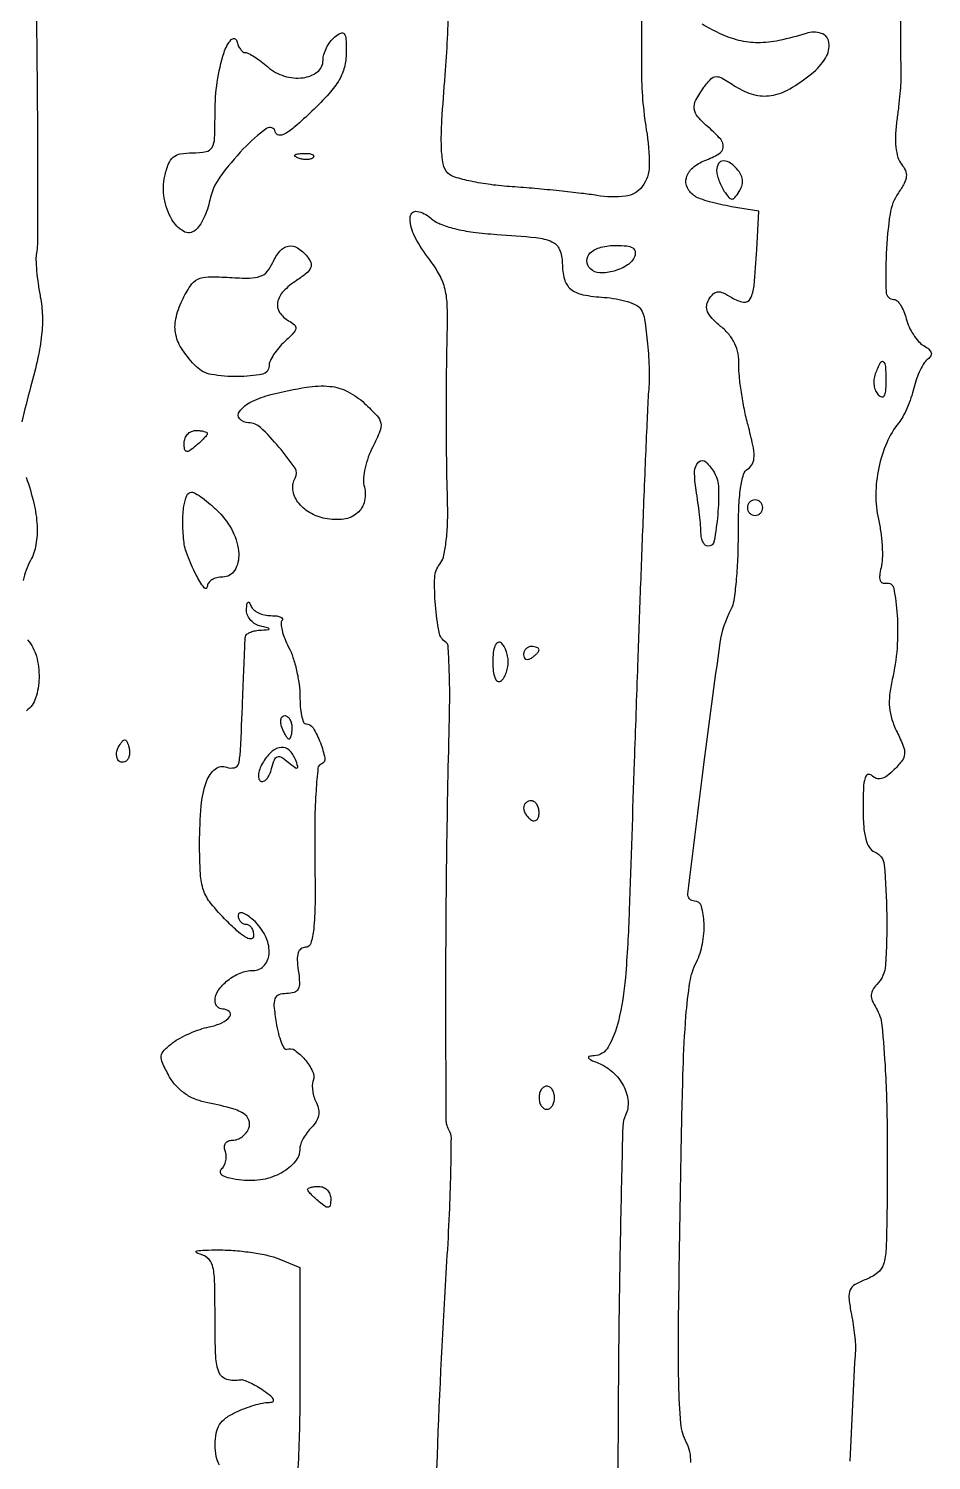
# Model space of a CAD drawing. Extents: x 0 to 5034, y 0 to 2560.
# Drawn here: x 4591.8 to 4708.9, y 677.5 to 863.1 of the extents above; entities that cross this region are included whole.
import ezdxf

# ---------------------------------------------------------------- set-up
doc = ezdxf.new("R2010")
doc.units = 0

msp = doc.modelspace()

# ---------------------------------------------------------------- linework, layer by layer
for points in [[(4671.496432, 912.383771, 0.000435), (4671.278144, 857.805067, 0.041563), (4671.903478, 850, -0.041167), (4672.281172, 845.332135, -0.161777), (4671.37872, 842.629955, -0.205176), (4669.208425, 841.378781, -0.070501), (4665.505529, 841.462271, 0.01112), (4663.489967, 841.748512, 0.00404), (4660.620585, 842.067608, 0.004004), (4657.474076, 842.366363, 0.004765), (4654.50072, 842.596144, -0.015946), (4651.7251, 842.873195, -0.01993), (4649.173919, 843.314356, -0.018535), (4647.09876, 843.840148, -0.125701), (4646.195708, 844.375721, -0.151875), (4645.576237, 845.554216, -0.0386), (4645.346371, 847.728152, -0.022748), (4645.406103, 851.180042, -0.005011), (4645.837239, 857.090726, 0.019973), (4646.243795, 866.562912, 0.009565)], [(4592.728158, 877.323436, 0.000462), (4592.907277, 859, -0.001271), (4592.981625, 849.88529, -0.001931), (4592.995507, 841.9625, -0.000702), (4592.971532, 835.137439, -0.048829), (4592.854538, 834, 0.05911), (4592.785676, 833.162072, 0.012816), (4592.875393, 831.710239, 0.013195), (4593.067894, 830.025034, 0.012285), (4593.35269, 828.311452, -0.03951), (4593.618258, 825.913187, -0.03457), (4593.522878, 823.391613, -0.027553), (4593.038406, 820.427479, -0.012664), (4592.098642, 816.627301, 0.008474), (4590.946715, 812.13121, 0.046155)], [(4704.853819, 865, 0.00091), (4704.854589, 862.401293, 0.001109), (4704.865135, 859.96875, 0.000929), (4704.882347, 857.92265, 0.007817), (4704.906252, 857, -0.027556), (4704.894871, 856.160807, -0.005687), (4704.776637, 854.686661, -0.005963), (4704.599184, 852.975501, -0.005585), (4704.377466, 851.231185, 0.023938), (4704.208066, 849.348447, 0.036779), (4704.259845, 847.713342, 0.043843), (4704.51604, 846.401113, 0.103437), (4704.979963, 845.524143, -0.072126), (4705.484592, 844.698705, -0.128317), (4705.602469, 843.915996, -0.096889), (4705.327884, 843.024976, -0.029734), (4704.586793, 841.820452, 0.116635), (4703.490648, 839.066399, 0.025696), (4703.003761, 833.9669, 0.019935), (4702.984015, 828.961752, 0.403732), (4703.980948, 828, -0.197606), (4704.401712, 827.826952, -0.055091), (4704.859001, 827.261873, -0.0466), (4705.279142, 826.449212, -0.034542), (4705.592562, 825.487228, 0.045646), (4705.954666, 824.454164, 0.037321), (4706.519245, 823.427959, 0.038717), (4707.188048, 822.557208, 0.076238), (4707.861614, 822.005524, -0.041594), (4708.53491, 821.527685, -0.142921), (4708.828519, 821.085862, -0.214707), (4708.77806, 820.668731, -0.104385), (4708.403972, 820.268296, 0.099039), (4707.932878, 819.774601, 0.028234), (4707.414912, 818.844437, 0.027244), (4706.936877, 817.704775, 0.025856), (4706.576061, 816.5, -0.023084), (4706.206721, 815.241428, -0.019189), (4705.70222, 813.940625, -0.019615), (4705.146877, 812.783827, -0.048555), (4704.629033, 812, 0.06893), (4703.059532, 809.400718, 0.049446), (4702.03344, 806.161489, 0.048619), (4701.6501, 802.715888, 0.059757), (4701.9914, 799.5, -0.022736), (4702.30001, 797.800603, -0.019888), (4702.47027, 796.002478, -0.02036), (4702.493072, 794.36464, -0.054562), (4702.335369, 793.210565, 0.031269), (4702.152261, 792.21732, 0.108596), (4702.214844, 791.571177, 0.215622), (4702.504383, 791.252573, 0.161771), (4702.982423, 791.210565, -0.426064), (4703.968798, 790.574942, -0.032265), (4704.420476, 787.074191, -0.03425), (4704.400422, 782.776857, -0.038876), (4703.78145, 778.704829, 0.02939), (4703.445103, 776.743058, 0.050409), (4703.428021, 775.085039, 0.053826), (4703.739169, 773.533993, 0.039324), (4704.398157, 771.903694, -0.01938), (4705.213937, 770.096317, -0.114763), (4705.374758, 769.07845, -0.143241), (4705.050088, 768.206302, -0.036136), (4704.048865, 767.048865, -0.032809), (4703.118029, 766.232781, -0.101728), (4702.370197, 765.870197, -0.151561), (4701.718611, 765.904201, -0.10853), (4701.1, 766.3, 0.310279), (4700.616008, 766.389912, 0.226913), (4700.25, 765.961049, 0.055013), (4700.049912, 764.639863, 0.010098), (4700, 762.168615, 0.016191), (4700.079861, 759.703116, 0.047041), (4700.34919, 758.021065, 0.074868), (4700.812375, 756.932339, 0.164637), (4701.5, 756.361626, -0.287544), (4702.73999, 754.711428, -0.017108), (4703.067337, 748.198006, -0.019771), (4702.91432, 741.697458, -0.182571), (4701.775041, 739.175041, 0.06599), (4701.250059, 738.489609, 0.123659), (4701.061121, 737.82189, 0.106408), (4701.198827, 737.075041, 0.040996), (4701.684723, 736.133231, -0.11604), (4702.443425, 733.897807, -0.010653), (4702.884761, 728.012493, -0.011458), (4703.126867, 720.110655, -0.005147), (4703.100084, 709.725249, -0.006251), (4702.976864, 704.870208, -0.065597), (4702.643309, 702.913957, -0.151853), (4701.881894, 701.80408, -0.076343), (4700.389059, 700.95782, 0.039815), (4698.978171, 700.288581, 0.154746), (4698.333246, 699.584031, 0.132737), (4698.158991, 698.570454, 0.026322), (4698.42982, 696.732571, -0.010013), (4698.673533, 695.384943, -0.009586), (4698.86704, 694.008943, -0.009563), (4698.991227, 692.788623, -0.033649), (4699.003072, 692, 0.001568), (4698.284446, 677.380857, 0.015674)], [(4677.671168, 677.231362, 0.055521), (4677.551401, 678.587152, 0.07322), (4677.132041, 679.753279, -0.101762), (4676.383731, 682.274057, -0.01655), (4676.113691, 687.398619, -0.008365), (4676.088436, 696.357244, -0.000941), (4676.409701, 716.698441, -0.002796), (4676.678446, 728.247315, -0.012236), (4677.042455, 735.066592, -0.01941), (4677.559694, 739.481904, -0.076979), (4678.388058, 742.076062, 0.069234), (4679.183839, 744.44177, 0.054706), (4679.391604, 747.13676, 0.063227), (4679.042718, 749.317426, 0.333018), (4678.131541, 750, -0.449637), (4677.299662, 750.937656, -0.001563), (4679.362764, 767.689715, -0.003922), (4681.481969, 783.468398, -0.087735), (4682.911116, 787.833919, 0.08686), (4683.281527, 788.958779, 0.012262), (4683.575414, 791.38987, 0.013674), (4683.775708, 794.31216, 0.011253), (4683.833795, 797.437786, -0.010309), (4683.893119, 800.990909, -0.0268), (4684.125302, 803.538194, -0.034747), (4684.505805, 805.289439, -0.185537), (4685.087448, 806.054046, 0.145707), (4685.663417, 806.700446, 0.109724), (4685.872158, 807.63439, 0.054131), (4685.714086, 809.108279, 0.010916), (4685.094851, 811.673904, -0.014779), (4684.612674, 813.741549, -0.012314), (4684.219974, 815.963584, -0.012498), (4683.961438, 818.016096, -0.032733), (4683.909682, 819.5, 0.053243), (4683.798976, 820.957566, 0.06505), (4683.379478, 822.257715, 0.06357), (4682.630191, 823.4293, 0.047778), (4681.540708, 824.505681, -0.030223), (4680.426945, 825.531446, -0.088649), (4679.8495, 826.395291, -0.13177), (4679.728264, 827.195426, -0.111661), (4680.009473, 828.005681, -0.059875), (4680.584534, 828.722562, -0.177052), (4681.150732, 828.978578, -0.130808), (4681.864009, 828.844389, -0.027202), (4682.992182, 828.227353, 0.09447), (4684.501306, 827.648097, 0.329139), (4685.382633, 828.082367, 0.097549), (4685.872602, 829.77011, 0.007652), (4686.214588, 834.4622), (4686.5, 839.424399), (4682.966035, 840.019666, -0.013481), (4681.523897, 840.302759, -0.013874), (4680.112962, 840.660841, -0.013721), (4678.909265, 841.038112, -0.055658), (4678.216035, 841.366483, -0.140551), (4677.229079, 842.451842, -0.184294), (4677.104135, 843.774598, -0.148663), (4677.919697, 845.059722, -0.086924), (4679.5, 846, 0.041113), (4681.304317, 846.861593, 0.235857), (4681.867958, 847.72214, 0.213892), (4681.544039, 848.751703, 0.034126), (4680, 850.267972, -0.034359), (4678.585952, 851.657881, -0.152978), (4678.115156, 852.707296, -0.15376), (4678.328483, 853.834626, -0.034819), (4679.378766, 855.503316, -0.032547), (4680.287342, 856.589836, -0.19837), (4680.942878, 856.880717, -0.138899), (4681.746517, 856.675463, -0.013488), (4683.472955, 855.609677, 0.077396), (4685.80205, 854.554009, 0.109107), (4688.070604, 854.432031, 0.090065), (4690.492064, 855.297541, 0.039432), (4693.312394, 857.23429, 0.082123), (4695.12908, 859.279288, 0.175521), (4695.573546, 861.314969, 0.290925), (4694.586201, 862.490145, 0.154907), (4692.612094, 862.487079, -0.02463), (4689.134146, 861.563082, -0.052698), (4686.374525, 861.2719, -0.061966), (4683.911805, 861.578716, -0.048875), (4681.381919, 862.489009, -0.023704), (4679.130944, 863.690995, -0.155902)], [(4643.991641, 648.760814, -0.004145), (4644.816668, 678.096869, -0.006495), (4646.062817, 703.30499, 0.004246), (4646.393694, 709.438785, 0.006435), (4646.567459, 714.778897, 0.00279), (4646.631433, 719.322786, 0.14145), (4646.394403, 720.170859, -0.138466), (4645.956727, 721.702185, -0.000673), (4645.926183, 738.074485, -0.003323), (4646.031929, 755.337356, -0.003206), (4646.367038, 772.805061, 0.006302), (4646.418742, 776.785531, 0.009885), (4646.352402, 780.2072, 0.004412), (4646.214289, 783.083571, 0.244828), (4645.946771, 783.532898, -0.210662), (4645.038927, 784.8543, -0.026526), (4644.565797, 788.372545, -0.028056), (4644.478276, 791.938151, -0.166814), (4645.128756, 793.655141, 0.116871), (4645.59488, 794.595866, 0.02357), (4645.931809, 796.445125, 0.022948), (4646.132686, 798.742892, 0.016995), (4646.151369, 801.293377, -0.003098), (4646.029812, 807.23217, -0.003278), (4645.984849, 813.06153, -0.003364), (4646.01647, 818.738973, -0.003733), (4646.124833, 824.22163, 0.018534), (4646.093499, 827.407013, 0.055812), (4645.751219, 829.549659, 0.064385), (4644.975897, 831.391119, 0.031136), (4643.552116, 833.52056, -0.048315), (4641.764234, 836.403905, -0.13406), (4641.313078, 838.72521, -0.446097), (4642.207246, 839.414917, -0.139233), (4643.928925, 838.564322, 0.087047), (4645.156546, 837.7914, 0.036017), (4647.028073, 837.178979, 0.029098), (4649.471809, 836.718965, 0.015939), (4652.505895, 836.426764, -0.00825), (4657.584602, 836.016347, -0.079302), (4659.676336, 835.470169, -0.19399), (4660.657657, 834.466004, -0.096216), (4661.015313, 832.690983, 0.062944), (4661.292959, 830.611183, 0.158019), (4662.11128, 829.339756, 0.124257), (4663.670548, 828.609064, 0.032427), (4666.435805, 828.258378, -0.028186), (4668.001059, 828.073339, -0.033207), (4669.450139, 827.718084, -0.035261), (4670.60588, 827.260081, -0.140247), (4671.170492, 826.758378, -0.104634), (4671.687811, 825.371996, -0.013745), (4672.069745, 822.234684, -0.017053), (4672.271709, 818.847323, -0.028652), (4672.181026, 816, 0.010983), (4672.10952, 814.936907, 0.000388), (4671.926885, 810.828125, 0.000719), (4671.72183, 805.972754, 0.000503), (4671.504097, 800.5, 0.000454), (4671.127228, 790.547763, 0.000459), (4670.769687, 780.626976, 0.00032), (4670.336281, 768.057011, 0.000094), (4669.687381, 748.772792, -0.011798), (4669.191175, 740.083415, -0.039224), (4668.285757, 734.438664, -0.067537), (4666.969566, 731.068447, -0.261932), (4665.12868, 729.936614, 0.03915), (4664.491481, 729.861616, 0.516741), (4664.409356, 729.678441, 0.153442), (4664.699585, 729.416686, 0.011585), (4665.684628, 728.99302, -0.089475), (4667.572195, 727.805698, -0.087635), (4668.942076, 726.026012, -0.096375), (4669.532906, 724.039074, -0.139896), (4669.205291, 722.25, 0.109144), (4668.852127, 720.81724, 0.00073), (4668.558299, 707.924532, 0.002838), (4668.327029, 693.146732, 0.001805), (4668.217555, 675.939898, -0.001872)], [(4591.521126, 804.940122, -0.026398), (4592.515331, 801.564186, -0.045495), (4592.931627, 798.666516, -0.055518), (4592.785836, 796.205039, -0.080502), (4592.08016, 794.14978, 0.066931), (4591.114066, 791.565385, 0.047022)], [(4591.707966, 783.850512, -0.111297), (4592.838919, 781.725692, -0.07141), (4593.188283, 778.942219, -0.074561), (4592.74627, 776.313067, -0.157282), (4591.545067, 774.656612, 0.145748)], [(4616.594067, 676.876105, -0.094843), (4616.157183, 677.984594, -0.046612), (4616.015604, 679.5, -0.046612), (4616.157183, 681.015406, -0.094843), (4616.594067, 682.123895, -0.09548), (4617.407118, 682.988056, -0.047712), (4618.707167, 683.75, -0.019044), (4619.849412, 684.228486, -0.017575), (4621.055505, 684.632812, -0.017884), (4622.154989, 684.916548, -0.05425), (4622.921871, 685, 0.087775), (4623.470061, 685.096982, 0.429304), (4623.582069, 685.354989, 0.124987), (4623.24972, 685.792053, 0.015243), (4622.277358, 686.518284, 0.019924), (4621.388442, 687.08952, 0.024066), (4620.510027, 687.550415, 0.023737), (4619.747533, 687.861719, 0.127788), (4619.304852, 687.899863, -0.10697), (4617.537389, 687.979248, -0.234769), (4616.54507, 688.848178, -0.088526), (4616.093084, 690.929759, -0.009306), (4616, 695.930449, 0.005658), (4615.945017, 700.788815, 0.059891), (4615.664478, 702.747332, 0.164071), (4614.996489, 703.751156, 0.114368), (4613.75, 704.323804, -0.243497), (4613.544583, 704.490121, -0.489726), (4613.629687, 704.646537, -0.033242), (4614.703513, 704.749132, -0.007912), (4616.5, 704.772431, -0.019326), (4618.615964, 704.68456, -0.016396), (4620.839063, 704.43241, -0.016708), (4622.850086, 704.068246, -0.043828), (4624.25, 703.634965), (4627, 702.511777), (4627, 687.339222, -0.005615), (4626.933743, 681.439322, -0.009388), (4626.729157, 676.480671, -0.003768)]]:
    msp.add_lwpolyline(points, format="xyb")
for points in [[(4619.920314, 860, -0.123432), (4620.344103, 859.893763, -0.019091), (4621.097507, 859.452918, -0.020307), (4621.962479, 858.850681, -0.01641), (4622.841353, 858.137594, 0.104516), (4624.976695, 856.953874, 0.104625), (4627.407553, 856.735956, 0.136801), (4629.273477, 857.505131, 0.230951), (4630, 858.994132, -0.071265), (4630.109644, 859.759496, -0.044602), (4630.440625, 860.60351, -0.043921), (4630.925905, 861.393863, -0.05998), (4631.5, 862, -0.05433), (4632.30278, 862.530756, -0.369138), (4632.730637, 862.429843, -0.147459), (4632.95748, 861.786773, -0.011579), (4633, 859.951028, -0.062501), (4632.768715, 858.108012, -0.070635), (4632.089992, 856.460197, -0.0514), (4630.789546, 854.693219, -0.017398), (4628.559166, 852.402099, -0.010409), (4626.384414, 850.40347, -0.05236), (4625.039789, 849.448032, -0.166468), (4624.252711, 849.302168, -0.317768), (4623.809166, 849.725444, 0.552028), (4622.672496, 850.164455, 0.041698), (4619.661288, 847.504336, 0.035392), (4616.612764, 843.834075, 0.106645), (4615.323235, 840.866176, -0.032941), (4615.010599, 839.706151, -0.029597), (4614.539152, 838.553621, -0.030819), (4613.990162, 837.570038, -0.076995), (4613.446387, 836.955505, -0.314239), (4611.909026, 836.826391, -0.133679), (4610.37992, 838.372508, -0.08824), (4609.414147, 841.119637, -0.094843), (4609.491074, 843.95936, -0.035985), (4609.966348, 845.562891, -0.127625), (4610.579313, 846.432553, -0.134643), (4611.517396, 846.868788, -0.041926), (4613.079455, 847, 0.043404), (4614.841774, 847.153272, 0.227217), (4615.612255, 847.703737, 0.117746), (4615.940782, 848.894578, 0.008692), (4616, 852.300635, -0.037613), (4616.292258, 856.180198, -0.036965), (4617.162579, 859.995454, -0.104841), (4618.094958, 861.673758, -0.617063), (4618.823324, 861.487032, 0.046931), (4619.004248, 860.918092, 0.058543), (4619.278936, 860.436816, 0.069988), (4619.600404, 860.108812, 0.165413)], [(4628.729167, 846.395833, -0.126455), (4628.402231, 846.202593, -0.060344), (4627.916927, 846.123424, -0.05415), (4627.359369, 846.160852, -0.051402), (4626.8125, 846.316886, -0.054073), (4626.395823, 846.538436, -0.470617), (4626.37858, 846.720685, -0.168741), (4626.670344, 846.862007, -0.018894), (4627.416667, 846.921053, -0.028489), (4628.112848, 846.910055, -0.077125), (4628.592839, 846.799335, -0.208169), (4628.77538, 846.614691, -0.296942)], [(4681.015313, 844.75, 0.057752), (4681.090458, 844.164408, 0.026448), (4681.315379, 843.426563, 0.025767), (4681.637214, 842.665975, 0.032283), (4682.015313, 842, 0.025772), (4682.602928, 841.198179, 0.220846), (4682.992815, 841.008825, 0.230203), (4683.378569, 841.188138, 0.027952), (4683.942798, 841.966462, 0.067421), (4684.273366, 842.674623, 0.086866), (4684.365442, 843.38554, 0.088727), (4684.210441, 844.073885, 0.073695), (4683.820353, 844.716462, 0.062239), (4682.83103, 845.645075, 0.155609), (4681.901385, 845.953869, 0.257655), (4681.264021, 845.611952, 0.147639)], [(4627.944477, 833.566902, -0.083535), (4628.410354, 832.764513, -0.196402), (4628.390966, 832.084596, -0.120265), (4627.853062, 831.385407, -0.02391), (4626.566921, 830.451892, 0.056252), (4624.850742, 829.028454, 0.143744), (4624.111388, 827.609852, 0.198566), (4624.369282, 826.318491, 0.11841), (4625.53773, 825.238823, -0.057443), (4626.285784, 824.699153, -0.259039), (4626.451286, 824.206564, -0.147096), (4626.141217, 823.603483, -0.017061), (4625.03773, 822.534145, 0.032853), (4624.257927, 821.729226, 0.033836), (4623.598583, 820.836638, 0.035937), (4623.138777, 819.988391, 0.106624), (4623, 819.345012, -0.360941), (4622.132142, 818.29942, -0.044364), (4618.949043, 817.991063, -0.044263), (4615.52673, 818.267388, -0.155322), (4613.586507, 819.270636, -0.045679), (4611.780732, 821.440368, -0.097822), (4610.920312, 823.432087, -0.106095), (4610.917506, 825.493645, -0.060319), (4611.730368, 827.862704, -0.031231), (4612.801858, 829.762801, -0.137315), (4613.758569, 830.605241, -0.111375), (4615.120846, 830.920204, -0.017259), (4617.906812, 830.839, 0.016341), (4620.45938, 830.759909, 0.083175), (4621.855896, 830.996284, 0.134193), (4622.761101, 831.616141, 0.071703), (4623.487128, 832.773115, -0.069089), (4624.416069, 834.270697, -0.177168), (4625.501762, 834.902359, -0.187551), (4626.694029, 834.667423, -0.07834)], [(4670.39944, 833.598542, -0.159753), (4669.480094, 832.469165, -0.072774), (4667.726261, 831.674485, -0.074528), (4665.870751, 831.429327, -0.194389), (4664.654379, 831.945621, -0.192657), (4664.198712, 833.009265, -0.218131), (4664.633721, 834.022767, -0.124618), (4666.019041, 834.757895, -0.06005), (4668.027632, 835, -0.026133), (4669.371112, 834.929733, -0.107708), (4670.139723, 834.675791, -0.213846), (4670.454013, 834.231585, -0.141132)], [(4701.574206, 818.332783, 0.068079), (4701.406571, 817.618308, 0.059835), (4701.425748, 816.85193, 0.062809), (4701.619601, 816.151482, 0.097797), (4701.967217, 815.632783, 0.1313), (4702.417786, 815.37223, 0.331216), (4702.75, 815.503574, 0.118077), (4702.949568, 816.106714, 0.021122), (4703, 817.3, 0.013579), (4702.94546, 819.307936, 0.226141), (4702.634463, 819.878417, 0.462562), (4702.210495, 819.774837, 0.024573)], [(4635.38803, 814.51619, -0.018598), (4637.00895, 812.897853, -0.141557), (4637.490214, 811.945138, -0.146576), (4637.380348, 810.898277, -0.020404), (4636.447968, 808.89938, 0.032173), (4635.86335, 807.564985, 0.030797), (4635.444837, 806.147164, 0.032286), (4635.234517, 804.851354, 0.088261), (4635.308142, 803.929666, -0.113943), (4635.367718, 801.866687, -0.166962), (4634.459428, 800.312596, -0.146323), (4632.673058, 799.513923, -0.081994), (4630.275349, 799.59493, -0.083473), (4628.24817, 800.367133, -0.101361), (4626.73942, 801.724272, -0.12515), (4626.083453, 803.332818, -0.174691), (4626.401016, 804.839841, 0.296847), (4626.370978, 806.115219, 0.025146), (4624.283819, 808.855317, 0.027471), (4621.899405, 811.383394, 0.192244), (4620.354965, 812, -0.207417), (4619.197135, 812.5019, -0.371313), (4619.156788, 813.469853, -0.112336), (4620.753956, 814.755231, -0.053381), (4623.25, 815.658606, -0.018163), (4627.87659, 816.617065, -0.065542), (4630.878661, 816.728357, -0.095117), (4633.186171, 816.056057, -0.068668)], [(4615, 810.622445, -0.172217), (4614.925448, 810.412416, -0.016008), (4614.559375, 809.99011, -0.019119), (4614.074554, 809.504355, -0.013852), (4613.5, 809, -0.020633), (4612.689039, 808.381629, -0.217533), (4612.28931, 808.308142, -0.304492), (4612.057736, 808.565314, -0.035496), (4612, 809.377555, -0.091307), (4612.114059, 809.996941, -0.095788), (4612.440625, 810.523407, -0.099536), (4612.927707, 810.875699, -0.107348), (4613.5, 811, -0.023761), (4614.07485, 810.972666, -0.037907), (4614.559375, 810.889093, -0.044235), (4614.90557, 810.768578, -0.294983)], [(4680.728676, 805.520346, -0.122377), (4681.266002, 803.553325, -0.027624), (4681.153854, 800.062448, -0.022085), (4680.706457, 796.680133, -0.363647), (4679.894965, 796, -0.186923), (4679.552393, 796.132706, -0.088714), (4679.259663, 796.514063, -0.068859), (4679.059229, 797.080315, -0.049143), (4678.988994, 797.75, 0.020978), (4678.944643, 798.668708, 0.006003), (4678.799145, 800.0875, 0.006031), (4678.596243, 801.685939, 0.006371), (4678.358152, 803.25, -0.041785), (4678.162725, 805.678883, -0.203685), (4678.694811, 806.919675, -0.395567), (4679.614608, 806.929293, -0.07959)], [(4616.454545, 800.454545, -0.081759), (4618.29969, 797.882197, -0.098986), (4619.066892, 795.018469, -0.152242), (4618.547967, 792.876975, -0.263586), (4617, 792, 0.060581), (4616.234735, 791.906937, 0.07896), (4615.58569, 791.632812, 0.096737), (4615.149926, 791.226782, 0.156997), (4614.993839, 790.75, -0.72007), (4614.585203, 790.615612, -0.042563), (4613.551886, 792.281076, -0.024584), (4612.41051, 794.829552, -0.067643), (4611.949428, 796.739825, -0.023448), (4611.814926, 799.188482, -0.041821), (4611.967212, 801.198852, -0.054672), (4612.349667, 802.589226, -0.307454), (4612.954545, 803, -0.137445), (4613.47108, 802.855276, -0.020613), (4614.37642, 802.252273, -0.021855), (4615.409998, 801.429204, -0.017301)], [(4685, 801, 0.099038), (4685.076342, 800.618362, 0.097945), (4685.29375, 800.29375, 0.097945), (4685.618362, 800.076342, 0.099038), (4686, 800, 0.099038), (4686.381638, 800.076342, 0.097945), (4686.70625, 800.29375, 0.097945), (4686.923658, 800.618362, 0.099038), (4687, 801, 0.099038), (4686.923658, 801.381638, 0.097945), (4686.70625, 801.70625, 0.097945), (4686.381638, 801.923658, 0.099038), (4686, 802, 0.099038), (4685.618362, 801.923658, 0.097945), (4685.29375, 801.70625, 0.097945), (4685.076342, 801.381638, 0.099038)], [(4623.25, 787, -0.0285), (4624.008029, 786.956758, -0.073231), (4624.537236, 786.815882, -0.186442), (4624.749126, 786.608345, -0.31277), (4624.706549, 786.373216, 0.221099), (4624.554025, 785.955635, 0.038015), (4624.692792, 785.10113, 0.035189), (4625.026397, 784.050036, 0.024897), (4625.539882, 782.922876, -0.040389), (4626.09985, 781.585452, -0.022645), (4626.57109, 779.886027, -0.022471), (4626.89392, 778.114778, -0.03385), (4627, 776.54966, 0.019901), (4627.054196, 775.188554, 0.032058), (4627.220312, 774.040421, 0.034), (4627.458117, 773.200019, 0.313907), (4627.75, 772.992198, -0.259446), (4628.701507, 772.4498, -0.044266), (4629.65459, 770.509199, -0.046618), (4630.217094, 768.514644, -0.373767), (4629.769054, 767.756351, 0.293866), (4629.343069, 767.22677, 0.009071), (4629.08678, 764.309392, 0.013996), (4628.929979, 760.532544, 0.006837), (4628.930799, 755.711444, -0.004499), (4628.960275, 749.628502, -0.024729), (4628.784512, 746.352513, -0.047879), (4628.414532, 744.515408, -0.330384), (4627.71966, 744, 0.165968), (4627.138952, 743.801782, 0.154055), (4626.779217, 743.284016, 0.085369), (4626.659252, 742.374783, 0.026653), (4626.786692, 741, -0.023806), (4626.942933, 739.412856, -0.130322), (4626.765977, 738.577146, -0.205739), (4626.247925, 738.143327, -0.072959), (4625.270918, 738, 0.080794), (4624.258072, 737.835262, 0.229819), (4623.760483, 737.348629, 0.112616), (4623.641949, 736.369295, 0.014326), (4623.924382, 734.25, 0.020001), (4624.213367, 732.832635, 0.034396), (4624.580694, 731.685491, 0.04028), (4624.96736, 730.903436, 0.361334), (4625.302678, 730.785714, -0.248578), (4626.350364, 730.647208, -0.062883), (4627.656415, 729.444278, -0.061757), (4628.650846, 727.9182, -0.202347), (4628.715485, 726.741071, 0.081873), (4628.606344, 726.144897, 0.039939), (4628.654515, 725.370902, 0.038224), (4628.835794, 724.554121, 0.044915), (4629.133145, 723.819446, -0.074307), (4629.413138, 722.991248, -0.093998), (4629.405254, 722.184569, -0.088583), (4629.097811, 721.401044, -0.05876), (4628.498017, 720.640875, 0.03591), (4627.924763, 719.978783, 0.033918), (4627.440043, 719.229186, 0.035763), (4627.104114, 718.505712, 0.091052), (4627, 717.938724, -0.17359), (4626.385034, 716.220783, -0.095513), (4624.646243, 714.777378, -0.080473), (4622.177141, 713.898988, -0.07449), (4619.488077, 713.811599, -0.018679), (4617.909364, 714.055969, -0.076167), (4616.997624, 714.381531, -0.22413), (4616.701453, 714.783654, -0.249822), (4616.840732, 715.240732, 0.084914), (4617.184872, 715.726907, 0.062582), (4617.393737, 716.353915, 0.061968), (4617.442306, 717.020132, 0.079014), (4617.314866, 717.621855, -0.095239), (4617.218214, 718.163757, -0.151252), (4617.362445, 718.60845, -0.149009), (4617.734983, 718.898232, -0.091568), (4618.286022, 719, 0.092193), (4618.903559, 719.114841, 0.066749), (4619.518748, 719.451745, 0.065088), (4620.038422, 719.949965, 0.077673), (4620.376152, 720.537854, 0.180473), (4620.386166, 721.613916, 0.173384), (4619.689942, 722.455505, 0.070806), (4617.988842, 723.164546, 0.012951), (4614.659572, 723.935789, -0.053723), (4613.240519, 724.388915, -0.054267), (4611.955755, 725.132824, -0.054438), (4610.864613, 726.133244, -0.054728), (4610.017324, 727.343908, -0.018967), (4609.17552, 729.028763, -0.135282), (4609.034769, 729.92083, -0.170347), (4609.389653, 730.655694, -0.03455), (4610.5, 731.618548, -0.037713), (4611.464039, 732.236347, -0.020954), (4612.720313, 732.847259, -0.020797), (4614.05113, 733.362099, -0.031419), (4615.25, 733.687093, 0.05673), (4616.88916, 734.221654, 0.124255), (4617.912065, 735.041799, 0.392558), (4617.847778, 735.679816, 0.182545), (4617, 736, -0.106313), (4616.618459, 736.082053, -0.099376), (4616.29375, 736.314732, -0.096076), (4616.076077, 736.662416, -0.09221), (4616, 737.071429, -0.152527), (4616.411714, 738.389674, -0.073227), (4617.634062, 739.697487, -0.069423), (4619.274841, 740.668452, -0.099255), (4620.928571, 741, 0.219108), (4622.3994, 741.677044, 0.176038), (4623.018734, 743.324975, 0.120454), (4622.506135, 745.526471, 0.091936), (4621, 747.5, 0.02845), (4620.213762, 748.134084, 0.076475), (4619.574679, 748.458024, 0.189749), (4619.178812, 748.434819, 0.292217), (4619, 748.154988, 0.085274), (4619.075772, 747.713934, 0.093604), (4619.29375, 747.339278, 0.100386), (4619.618549, 747.088709, 0.114747), (4620, 747, -0.151278), (4620.381367, 746.881912, -0.098399), (4620.70625, 746.549583, -0.081363), (4620.925391, 746.05292, -0.063376), (4621, 745.466667, -0.358719), (4620.71289, 745.117974, -0.178111), (4620.108696, 745.215114, -0.054257), (4619.038101, 745.97998, -0.014162), (4617.5, 747.433333, -0.02532), (4615.467048, 749.683313, -0.087857), (4614.515189, 751.389507, -0.070766), (4614.102691, 753.507883, -0.012756), (4614, 757.532408, -0.021322), (4614.204474, 762.325199, -0.064683), (4614.897605, 765.507463, -0.135667), (4616.029068, 767.114892, -0.269821), (4617.515254, 767.355773, 0.151096), (4618.512323, 767.289385, 0.283085), (4619.063619, 767.840433, 0.047125), (4619.303787, 769.548288, 0.001778), (4619.574741, 776, -0.000491), (4619.690161, 778.928038, -0.000709), (4619.798448, 781.517187, -0.000364), (4619.895014, 783.713245, -0.011602), (4619.931502, 784.25, -0.194267), (4620.083619, 784.545913, -0.067043), (4620.493941, 784.813763, -0.054488), (4621.075106, 785.016452, -0.04015), (4621.75, 785.116001, 0.002113), (4622.923939, 785.198801, 0.392517), (4623, 785.280763, 0.339035), (4622.926177, 785.377121, 0.001923), (4621.75, 785.689326, -0.085635), (4621.087383, 785.990385, -0.077442), (4620.537253, 786.504833, -0.079495), (4620.180948, 787.148346, -0.098836), (4620.078947, 787.823324, -0.019578), (4620.13637, 788.487822, -0.206337), (4620.271646, 788.717481, -0.43878), (4620.44439, 788.683282, -0.041236), (4620.662281, 788.25, 0.121826), (4621.008259, 787.771457, 0.063174), (4621.630482, 787.367188, 0.057074), (4622.415748, 787.092963, 0.055544)], [(4652, 781, 0.027283), (4652.066129, 779.789018, 0.067954), (4652.280626, 778.930402, 0.143113), (4652.607504, 778.513374, 0.302575), (4653, 778.5, 0.108893), (4653.383456, 778.872201, 0.050757), (4653.70625, 779.489314, 0.046925), (4653.925899, 780.234268, 0.048273), (4654, 781, 0.048273), (4653.925899, 781.765732, 0.046925), (4653.70625, 782.510686, 0.050757), (4653.383456, 783.127799, 0.108893), (4653, 783.5, 0.302575), (4652.607504, 783.486626, 0.143113), (4652.280626, 783.069598, 0.067954), (4652.066129, 782.210982, 0.027283)], [(4656, 781.940983, 0.108972), (4656.078288, 781.586039, 0.182303), (4656.29375, 781.3746, 0.161196), (4656.6179, 781.343488, 0.082592), (4657, 781.5, 0.029505), (4657.382774, 781.768994, 0.035638), (4657.70625, 782.066025, 0.038439), (4657.934461, 782.34829, 0.151918), (4658, 782.559017, 0.210953), (4657.92554, 782.727648, 0.081139), (4657.70625, 782.870461, 0.061769), (4657.382849, 782.967655, 0.042167), (4657, 783, 0.105053), (4656.618444, 782.918938, 0.099167), (4656.29375, 782.688914, 0.09642), (4656.076123, 782.345238, 0.093332)], [(4624.638374, 772.5, 0.02136), (4624.887494, 771.925442, 0.030395), (4625.160341, 771.440625, 0.030693), (4625.420671, 771.087111, 0.222225), (4625.606989, 771, 0.289661), (4625.758929, 771.096084, 0.046727), (4625.884553, 771.440625, 0.039339), (4625.971531, 771.925176, 0.024748), (4626, 772.5, 0.062722), (4625.92777, 773.073532, 0.08088), (4625.715469, 773.559375, 0.098158), (4625.400789, 773.884506, 0.152681), (4625.031385, 774, 0.184534), (4624.710807, 773.877514, 0.147206), (4624.516384, 773.559375, 0.100118), (4624.488865, 773.074366, 0.055937)], [(4604.604167, 768.270833, -0.198339), (4603.941134, 767.995338, -0.274516), (4603.399603, 768.315272, -0.160291), (4603.239822, 769.176395, -0.105175), (4603.582949, 770.134215, -0.024362), (4604.012891, 770.759582, -0.233206), (4604.294341, 770.899578, -0.286646), (4604.536207, 770.749629, -0.033951), (4604.787251, 770.138246, -0.052621), (4604.903448, 769.610215, -0.052345), (4604.907167, 769.068604, -0.057227), (4604.805016, 768.594136, -0.115259)], [(4622.261025, 768.04636, 0.042269), (4621.857424, 767.259161, 0.062051), (4621.65369, 766.509413, 0.081679), (4621.666692, 765.907869, 0.211213), (4621.906789, 765.557608, 0.239587), (4622.280983, 765.526378, 0.115601), (4622.683685, 765.812188, 0.074701), (4623.057152, 766.389415, 0.042366), (4623.335695, 767.175699, -0.026806), (4623.70024, 768.316182, -0.210601), (4624.08157, 768.703109, -0.237917), (4624.592811, 768.657178, -0.034006), (4625.472278, 768.023008, 0.007868), (4626.377076, 767.295828, 0.256115), (4626.645487, 767.252567, 0.406746), (4626.740199, 767.445412, 0.01258), (4626.415903, 768.358556, 0.109913), (4625.628608, 769.546302, 0.213533), (4624.578948, 769.924408, 0.168155), (4623.39854, 769.413902, 0.067895)], [(4656, 762.059017, 0.089642), (4656.073302, 761.653442, 0.053229), (4656.29375, 761.2129, 0.051032), (4656.617485, 760.806203, 0.06081), (4657, 760.5, 0.139169), (4657.379648, 760.392057, 0.191142), (4657.70625, 760.521475, 0.138808), (4657.926733, 760.889346, 0.066118), (4658, 761.440983, 0.062283), (4657.925455, 762.037096, 0.080552), (4657.70625, 762.542039, 0.097988), (4657.381379, 762.879982, 0.153634), (4657, 763, 0.092995), (4656.618268, 762.928382, 0.096318), (4656.29375, 762.723586, 0.099231), (4656.076556, 762.418051, 0.105429)], [(4658, 724.5, 0.064853), (4658.074694, 723.926543, 0.082425), (4658.29375, 723.440625, 0.098894), (4658.618646, 723.115568, 0.148195), (4659, 723, 0.148195), (4659.381354, 723.115568, 0.098894), (4659.70625, 723.440625, 0.082425), (4659.925306, 723.926543, 0.064853), (4660, 724.5, 0.064853), (4659.925306, 725.073457, 0.082425), (4659.70625, 725.559375, 0.098894), (4659.381354, 725.884432, 0.148195), (4659, 726, 0.148195), (4658.618646, 725.884432, 0.098894), (4658.29375, 725.559375, 0.082425), (4658.074694, 725.073457, 0.064853)], [(4631, 711.377555, -0.035496), (4630.942264, 710.565314, -0.304492), (4630.71069, 710.308142, -0.217533), (4630.310961, 710.381629, -0.020633), (4629.5, 711, -0.013852), (4628.925446, 711.504355, -0.019119), (4628.440625, 711.99011, -0.016008), (4628.074552, 712.412416, -0.172217), (4628, 712.622445, -0.294983), (4628.09443, 712.768578, -0.044235), (4628.440625, 712.889093, -0.037907), (4628.92515, 712.972666, -0.023761), (4629.5, 713, -0.107348), (4630.072293, 712.875699, -0.099536), (4630.559375, 712.523407, -0.095788), (4630.885941, 711.996941, -0.091307)]]:
    msp.add_lwpolyline(points, format="xyb", close=True)

doc.saveas('drawing.dxf')
